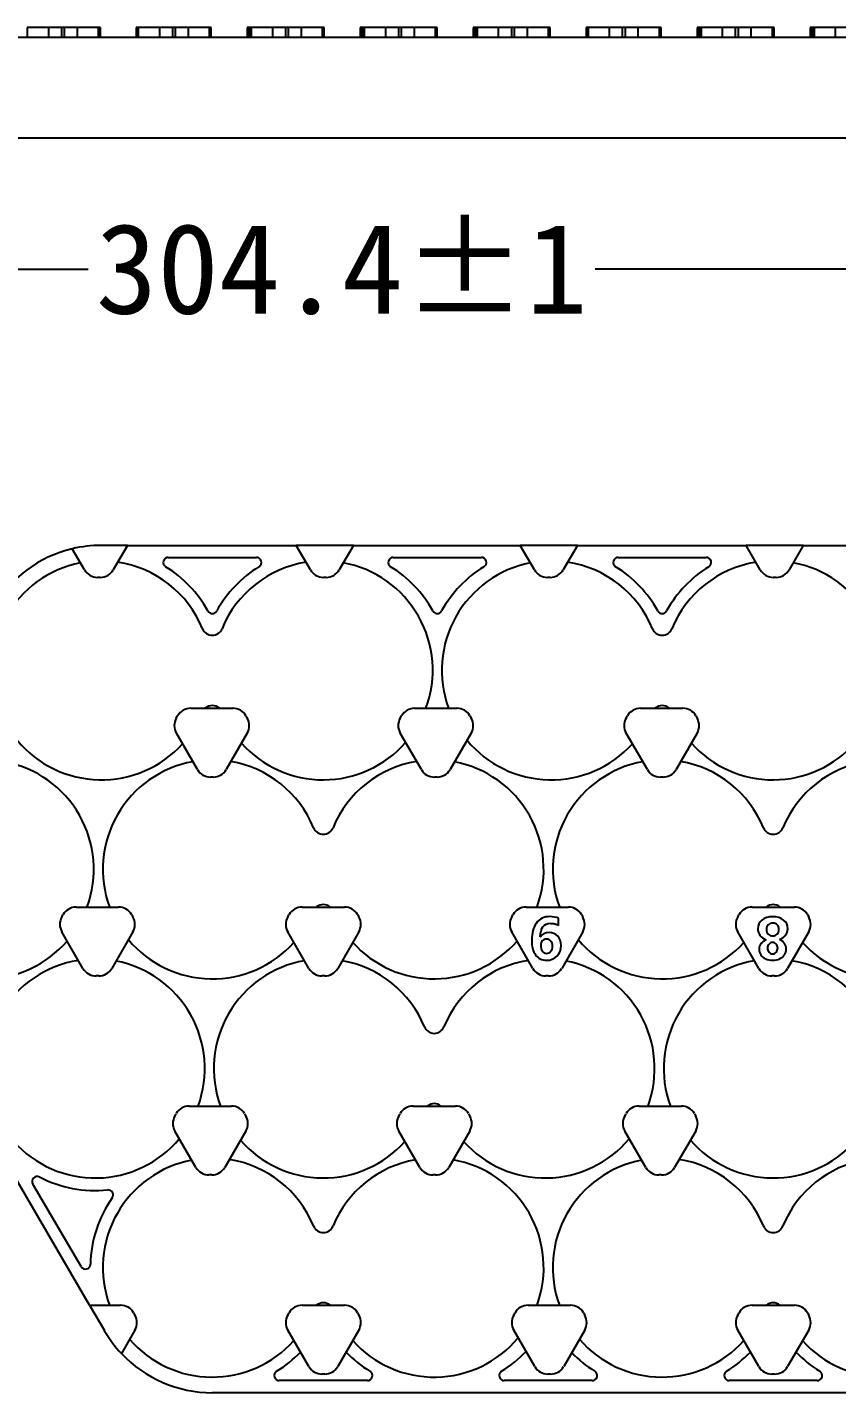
# Model space of a CAD drawing. Header units: millimetres. Extents: x -23 to 977, y -26 to 681.
# Drawn here: x 575.7 to 656.3, y 227.4 to 363.3 of the extents above; entities that cross this region are included whole.
import ezdxf

# ---------------------------------------------------------------- set-up
doc = ezdxf.new("R2010")
doc.units = ezdxf.units.MM
doc.dimstyles.new('副本 Standard', dxfattribs={"dimtxt": 9, "dimasz": 5, "dimexe": 1, "dimexo": 0.5, "dimgap": 0.5, "dimtad": 0, "dimtoh": 1, "dimdec": 1, "dimzin": 0, "dimdsep": 46, "dimtxsty": 'Standard', "dimcen": 0.09, "dimclrd": 3, "dimclre": 3, "dimclrt": 3, "dimadec": 0, "dimazin": 0, "dimtfac": 1, "dimtdec": 1, "dimtofl": 0, "dimtmove": 0, "dimatfit": 3, "dimfxl": 0, "dimtolj": 1, "dimtzin": 0, "dimarcsym": 0})

# ---------------------------------------------------------------- blocks, each defined once
blk = doc.blocks.new('*D1')
at = {"color": 3, "lineweight": -2, "transparency": 16777216}
for p, q in [((454.78, 351.82), (454.78, 338.26)), ((759.21, 351.82), (759.21, 338.26)), ((459.78, 339.26), (581.74, 339.26)), ((754.21, 339.26), (632.24, 339.26))]:
    blk.add_line(p, q, dxfattribs=at)
at = {"color": 3, "transparency": 16777216}
for points in [[(459.78, 340.09), (459.78, 338.43), (454.78, 339.26)], [(754.21, 340.09), (754.21, 338.43), (759.21, 339.26)]]:
    blk.add_solid(points, dxfattribs=at)
at = {"layer": 'Defpoints', "color": 0, "transparency": 16777216}
for p in [(454.78, 352.32), (759.21, 352.32), (759.21, 339.26)]:
    blk.add_point(p, dxfattribs=at)
at = {"color": 3, "transparency": 16777216, "insert": (606.99, 339.26), "char_height": 9, "width": 66.1874, "attachment_point": 5}
blk.add_mtext('\\A1;304.4%%P1', dxfattribs=at)

msp = doc.modelspace()

# ---------------------------------------------------------------- linework, layer by layer
for p, q in [((577.78, 363.32), (575.68, 363.32)), ((575.68, 363.32), (575.68, 362.32)), ((579.08, 363.32), (577.78, 363.32)), ((577.78, 363.32), (577.78, 362.32)), ((579.35, 363.32), (579.08, 363.32)), ((579.08, 363.32), (579.08, 362.32)), ((580.64, 363.32), (579.35, 363.32)), ((579.35, 363.32), (579.35, 362.32)), ((580.64, 363.32), (580.64, 362.32)), ((582.74, 363.32), (580.64, 363.32)), ((582.74, 363.32), (582.74, 362.32)), ((582.95, 363.32), (582.74, 363.32)), ((582.95, 362.32), (582.95, 363.32)), ((586.73, 363.32), (586.53, 363.32)), ((586.53, 363.32), (586.53, 362.32)), ((588.83, 363.32), (586.73, 363.32)), ((586.73, 363.32), (586.73, 362.32)), ((590.13, 363.32), (588.83, 363.32)), ((588.83, 363.32), (588.83, 362.32)), ((589.6, 363.35), (589.6, 363.32)), ((590.4, 363.32), (590.13, 363.32)), ((590.13, 363.32), (590.13, 362.32)), ((591.69, 363.32), (590.4, 363.32)), ((590.4, 363.32), (590.4, 362.32)), ((590.83, 363.32), (590.83, 363.35)), ((593.79, 363.32), (591.69, 363.32)), ((591.69, 363.32), (591.69, 362.32)), ((594, 363.32), (593.79, 363.32)), ((593.79, 363.32), (593.79, 362.32)), ((594, 362.32), (594, 363.32)), ((597.78, 363.32), (597.58, 363.32)), ((597.58, 363.32), (597.58, 362.32)), ((597.98, 363.32), (597.78, 363.32)), ((597.78, 363.32), (597.78, 362.32)), ((600.08, 363.32), (597.98, 363.32)), ((597.98, 363.32), (597.98, 362.32)), ((601.38, 363.32), (600.08, 363.32)), ((600.08, 363.32), (600.08, 362.32)), ((601.65, 363.32), (601.38, 363.32)), ((601.38, 363.32), (601.38, 362.32)), ((602.94, 363.32), (601.65, 363.32)), ((601.65, 363.32), (601.65, 362.32)), ((602.94, 363.32), (602.94, 362.32)), ((605.04, 363.32), (602.94, 363.32)), ((605.04, 363.32), (605.04, 362.32)), ((605.25, 363.32), (605.04, 363.32)), ((605.25, 362.32), (605.25, 363.32)), ((609.03, 363.32), (608.83, 363.32)), ((608.83, 363.32), (608.83, 362.32)), ((609.03, 363.32), (609.03, 362.32)), ((609.23, 363.32), (609.03, 363.32)), ((611.33, 363.32), (609.23, 363.32)), ((609.23, 363.32), (609.23, 362.32)), ((612.63, 363.32), (611.33, 363.32)), ((611.33, 363.32), (611.33, 362.32)), ((612.63, 363.32), (612.63, 362.32)), ((612.9, 363.32), (612.63, 363.32)), ((614.19, 363.32), (612.9, 363.32)), ((612.9, 363.32), (612.9, 362.32)), ((616.29, 363.32), (614.19, 363.32)), ((614.19, 363.32), (614.19, 362.32)), ((616.5, 363.32), (616.29, 363.32)), ((616.29, 363.32), (616.29, 362.32)), ((616.5, 362.32), (616.5, 363.32)), ((620.28, 363.32), (620.08, 363.32)), ((620.08, 363.32), (620.08, 362.32)), ((620.48, 363.32), (620.28, 363.32)), ((620.28, 363.32), (620.28, 362.32)), ((622.58, 363.32), (620.48, 363.32)), ((620.48, 363.32), (620.48, 362.32)), ((623.88, 363.32), (622.58, 363.32)), ((622.58, 363.32), (622.58, 362.32)), ((624.15, 363.32), (623.88, 363.32)), ((623.88, 363.32), (623.88, 362.32)), ((625.44, 363.32), (624.15, 363.32)), ((624.15, 363.32), (624.15, 362.32)), ((625.44, 363.32), (625.44, 362.32)), ((627.54, 363.32), (625.44, 363.32)), ((627.54, 363.32), (627.54, 362.32)), ((627.75, 363.32), (627.54, 363.32)), ((627.75, 362.32), (627.75, 363.32)), ((631.53, 363.32), (631.33, 363.32)), ((631.33, 363.32), (631.33, 362.32)), ((633.63, 363.32), (631.53, 363.32)), ((631.53, 363.32), (631.53, 362.32)), ((634.93, 363.32), (633.63, 363.32)), ((633.63, 363.32), (633.63, 362.32)), ((635.2, 363.32), (634.93, 363.32)), ((634.93, 363.32), (634.93, 362.32)), ((636.49, 363.32), (635.2, 363.32)), ((635.2, 363.32), (635.2, 362.32)), ((638.59, 363.32), (636.49, 363.32)), ((636.49, 363.32), (636.49, 362.32)), ((638.8, 363.32), (638.59, 363.32)), ((638.59, 363.32), (638.59, 362.32)), ((638.8, 362.32), (638.8, 363.32)), ((642.58, 363.32), (642.38, 363.32)), ((642.38, 363.32), (642.38, 362.32)), ((642.78, 363.32), (642.58, 363.32)), ((642.58, 363.32), (642.58, 362.32)), ((644.88, 363.32), (642.78, 363.32)), ((642.78, 363.32), (642.78, 362.32)), ((646.18, 363.32), (644.88, 363.32)), ((644.88, 363.32), (644.88, 362.32)), ((646.45, 363.32), (646.18, 363.32)), ((646.18, 363.32), (646.18, 362.32)), ((647.74, 363.32), (646.45, 363.32)), ((646.45, 363.32), (646.45, 362.32)), ((647.74, 363.32), (647.74, 362.32)), ((649.84, 363.32), (647.74, 363.32)), ((649.84, 363.32), (649.84, 362.32)), ((650.05, 363.32), (649.84, 363.32)), ((650.05, 362.32), (650.05, 363.32)), ((653.83, 363.32), (653.63, 363.32)), ((653.63, 363.32), (653.63, 362.32)), ((654.03, 363.32), (653.83, 363.32)), ((653.83, 363.32), (653.83, 362.32)), ((656.13, 363.32), (654.03, 363.32)), ((654.03, 363.32), (654.03, 362.32)), ((657.43, 363.32), (656.13, 363.32)), ((656.13, 363.32), (656.13, 362.32)), ((724.66, 362.32), (568.16, 362.32)), ((724.66, 352.32), (568.16, 352.32)), ((581.37, 309.32), (580.15, 311.42)), ((585.65, 311.76), (583.05, 311.76)), ((585.65, 311.76), (584.24, 309.32)), ((585.65, 311.76), (602.46, 311.76)), ((608.15, 311.76), (602.46, 311.76)), ((603.87, 309.32), (602.46, 311.76)), ((608.15, 311.76), (606.74, 309.32)), ((608.15, 311.76), (624.76, 311.76)), ((630.45, 311.76), (624.76, 311.76)), ((626.17, 309.32), (624.76, 311.76)), ((630.45, 311.76), (629.04, 309.32)), ((630.45, 311.76), (647.26, 311.76)), ((648.67, 309.32), (647.26, 311.76)), ((652.95, 311.76), (647.26, 311.76)), ((652.95, 311.76), (651.54, 309.32)), ((652.95, 311.76), (669.56, 311.76)), ((589.72, 310.56), (598.49, 310.56)), ((612.12, 310.56), (620.89, 310.56)), ((634.52, 310.56), (643.29, 310.56)), ((582.94, 308.57), (582.67, 308.57)), ((605.44, 308.57), (605.17, 308.57)), ((627.74, 308.57), (627.47, 308.57)), ((650.24, 308.57), (649.97, 308.57)), ((591.95, 295.54), (596.15, 295.54)), ((614.25, 295.54), (618.45, 295.54)), ((636.75, 295.54), (640.95, 295.54)), ((590.51, 294.56), (590.65, 294.79)), ((597.45, 294.79), (597.59, 294.56)), ((612.81, 294.56), (612.95, 294.79)), ((619.75, 294.79), (619.89, 294.56)), ((635.31, 294.56), (635.45, 294.79)), ((642.25, 294.79), (642.39, 294.56)), ((592.62, 289.43), (590.52, 293.06)), ((597.58, 293.06), (595.48, 289.43)), ((614.92, 289.43), (612.82, 293.06)), ((619.88, 293.06), (617.78, 289.43)), ((637.42, 289.43), (635.32, 293.06)), ((642.38, 293.06), (640.28, 289.43)), ((594.18, 288.68), (593.92, 288.68)), ((616.48, 288.68), (616.22, 288.68)), ((638.98, 288.68), (638.72, 288.68)), ((579.12, 274.76), (579.25, 274.99)), ((580.55, 275.74), (584.76, 275.74)), ((586.06, 274.99), (586.19, 274.76)), ((601.62, 274.76), (601.75, 274.99)), ((603.05, 275.74), (607.26, 275.74)), ((608.56, 274.99), (608.69, 274.76)), ((623.92, 274.76), (624.05, 274.99)), ((625.35, 275.74), (629.56, 275.74)), ((630.86, 274.99), (630.99, 274.76)), ((646.42, 274.76), (646.55, 274.99)), ((647.85, 275.74), (652.06, 275.74)), ((653.36, 274.99), (653.49, 274.76)), ((628.59, 273.9), (628.59, 274.63)), ((581.22, 269.63), (579.12, 273.26)), ((586.19, 273.26), (584.09, 269.63)), ((603.72, 269.63), (601.62, 273.26)), ((608.69, 273.26), (606.59, 269.63)), ((626.02, 269.63), (623.92, 273.26)), ((626.78, 272.79), (626.76, 272.79)), ((630.99, 273.26), (628.89, 269.63)), ((648.52, 269.63), (646.42, 273.26)), ((653.49, 273.26), (651.39, 269.63)), ((582.79, 268.88), (582.52, 268.88)), ((605.29, 268.88), (605.02, 268.88)), ((627.59, 268.88), (627.32, 268.88)), ((650.09, 268.88), (649.82, 268.88)), ((591.8, 255.92), (596.01, 255.92)), ((614.1, 255.92), (618.31, 255.92)), ((636.6, 255.92), (640.81, 255.92)), ((590.37, 254.93), (590.5, 255.16)), ((597.31, 255.16), (597.44, 254.93)), ((612.67, 254.93), (612.8, 255.16)), ((619.61, 255.16), (619.74, 254.93)), ((635.17, 254.93), (635.3, 255.16)), ((642.11, 255.16), (642.24, 254.93)), ((592.47, 249.8), (590.37, 253.43)), ((597.44, 253.43), (595.34, 249.8)), ((614.77, 249.8), (612.67, 253.43)), ((619.74, 253.43), (617.64, 249.8)), ((637.27, 249.8), (635.17, 253.43)), ((642.24, 253.43), (640.14, 249.8)), ((581.88, 236.09), (573.36, 250.71)), ((594.04, 249.06), (593.77, 249.06)), ((616.34, 249.06), (616.07, 249.06)), ((638.84, 249.06), (638.57, 249.06)), ((581.03, 239.93), (576.23, 248.16)), ((581.88, 236.09), (584.96, 236.09)), ((581.88, 236.09), (583.35, 233.56)), ((586.26, 235.33), (586.39, 235.1)), ((601.62, 235.1), (601.75, 235.33)), ((603.05, 236.09), (607.26, 236.09)), ((608.56, 235.33), (608.69, 235.1)), ((624.12, 235.1), (624.25, 235.33)), ((625.55, 236.09), (629.76, 236.09)), ((631.06, 235.33), (631.19, 235.1)), ((646.42, 235.1), (646.55, 235.33)), ((647.85, 236.09), (652.06, 236.09)), ((653.36, 235.33), (653.49, 235.1)), ((586.39, 233.6), (585.05, 231.29)), ((603.72, 229.97), (601.62, 233.6)), ((608.69, 233.6), (606.59, 229.97)), ((626.22, 229.97), (624.12, 233.6)), ((631.19, 233.6), (629.09, 229.97)), ((648.52, 229.97), (646.42, 233.6)), ((653.49, 233.6), (651.39, 229.97)), ((609.54, 228.58), (600.77, 228.58)), ((605.29, 229.23), (605.02, 229.23)), ((631.94, 228.58), (623.17, 228.58)), ((627.79, 229.23), (627.52, 229.23)), ((654.34, 228.58), (645.57, 228.58)), ((650.09, 229.23), (649.82, 229.23)), ((659.2, 227.38), (594.1, 227.38))]:
    msp.add_line(p, q)
for centre, radius, start, end in [((583.05, 299.31), 12.45, 103.4724, 150.4132), ((583.05, 299.31), 12.45, 90, 103.4724), ((583.05, 299.31), 10.9, 101.025, 200.2525), ((583.05, 299.31), 10.9, 22.3789, 81.4082), ((589.72, 310.06), 0.5, 90, 238.1902), ((605.15, 299.31), 10.9, 99.0885, 157.6211), ((598.49, 310.06), 0.5, 301.8098, 90), ((605.15, 299.31), 10.9, 339.7475, 79.4655), ((612.12, 310.06), 0.5, 90, 238.1902), ((627.85, 299.31), 10.9, 101.025, 200.2525), ((620.89, 310.06), 0.5, 301.8098, 90), ((627.85, 299.31), 10.9, 22.3789, 81.4082), ((634.52, 310.06), 0.5, 90, 238.1902), ((649.95, 299.31), 10.9, 99.0885, 157.6211), ((643.29, 310.06), 0.5, 301.8098, 90), ((649.95, 299.31), 10.9, 339.7475, 79.4655), ((582.67, 310.07), 1.5, 210.0864, 270), ((582.94, 310.07), 1.5, 270, 329.9136), ((583.05, 299.31), 12.15, 29.13, 58.1902), ((605.15, 299.31), 12.15, 121.8098, 150.87), ((605.17, 310.07), 1.5, 210.0864, 270), ((605.44, 310.07), 1.5, 270, 329.9136), ((605.45, 299.31), 12.15, 29.13, 58.1902), ((627.55, 299.31), 12.15, 121.8098, 150.87), ((627.47, 310.07), 1.5, 210.0864, 270), ((627.74, 310.07), 1.5, 270, 329.9136), ((627.85, 299.31), 12.15, 29.13, 58.1902), ((649.95, 299.31), 12.15, 121.8098, 150.87), ((649.97, 310.07), 1.5, 210.0864, 270), ((650.24, 310.07), 1.5, 270, 329.9136), ((594.1, 305.47), 0.5, 209.13, 330.87), ((616.5, 305.47), 0.5, 209.13, 330.87), ((638.9, 305.47), 0.5, 209.13, 330.87), ((594.1, 303.86), 1.05, 202.3789, 337.6211), ((638.9, 303.86), 1.05, 202.3789, 337.6211), ((591.95, 294.04), 1.5, 90, 150.1728), ((594.1, 294.76), 1.05, 47.6996, 132.3004), ((596.15, 294.04), 1.5, 29.8272, 90), ((614.25, 294.04), 1.5, 90, 150.1728), ((618.45, 294.04), 1.5, 29.8272, 90), ((636.75, 294.04), 1.5, 90, 150.1728), ((638.9, 294.76), 1.05, 47.6996, 132.3004), ((640.95, 294.04), 1.5, 29.8272, 90), ((591.81, 293.81), 1.5, 150.1728, 210.0864), ((596.28, 293.81), 1.5, 329.9136, 29.8272), ((614.11, 293.81), 1.5, 150.1728, 210.0864), ((618.58, 293.81), 1.5, 329.9136, 29.8272), ((636.61, 293.81), 1.5, 150.1728, 210.0864), ((641.08, 293.81), 1.5, 329.9136, 29.8272), ((583.05, 299.31), 10.9, 219.729, 317.8147), ((627.85, 299.31), 10.9, 219.729, 317.8147), ((605.15, 299.31), 10.9, 221.6558, 318.7723), ((649.95, 299.31), 10.9, 221.6558, 318.7723), ((571.4, 279.49), 10.9, 339.9277, 79.3158), ((594.1, 279.49), 10.9, 100.253, 200.0723), ((594.1, 279.49), 10.9, 22.3789, 80.2832), ((616.2, 279.49), 10.9, 99.283, 157.6211), ((616.2, 279.49), 10.9, 339.9277, 79.3158), ((638.9, 279.49), 10.9, 100.253, 200.0723), ((638.9, 279.49), 10.9, 22.3789, 80.2832), ((661, 279.49), 10.9, 99.283, 157.6211), ((593.92, 290.18), 1.5, 210.0864, 270), ((594.18, 290.18), 1.5, 270, 329.9136), ((616.22, 290.18), 1.5, 210.0864, 270), ((616.48, 290.18), 1.5, 270, 329.9136), ((638.72, 290.18), 1.5, 210.0864, 270), ((638.98, 290.18), 1.5, 270, 329.9136), ((605.15, 284.04), 1.05, 202.3789, 337.6211), ((649.95, 284.04), 1.05, 202.3789, 337.6211), ((580.42, 274.01), 1.5, 150.1728, 210.0864), ((580.55, 274.24), 1.5, 90, 150.1728), ((584.76, 274.24), 1.5, 29.8272, 90), ((584.89, 274.01), 1.5, 329.9136, 29.8272), ((602.92, 274.01), 1.5, 150.1728, 210.0864), ((603.05, 274.24), 1.5, 90, 150.1728), ((605.15, 274.94), 1.05, 50.3774, 129.6226), ((607.26, 274.24), 1.5, 29.8272, 90), ((607.39, 274.01), 1.5, 329.9136, 29.8272), ((625.22, 274.01), 1.5, 150.1728, 210.0864), ((625.35, 274.24), 1.5, 90, 150.1728), ((629.56, 274.24), 1.5, 29.8272, 90), ((629.69, 274.01), 1.5, 329.9136, 29.8272), ((647.72, 274.01), 1.5, 150.1728, 210.0864), ((647.85, 274.24), 1.5, 90, 150.1728), ((649.95, 274.94), 1.05, 50.3774, 129.6226), ((652.06, 274.24), 1.5, 29.8272, 90), ((652.19, 274.01), 1.5, 329.9136, 29.8272), ((571.4, 279.49), 10.9, 221.8316, 319.128), ((594.1, 279.49), 10.9, 219.9069, 318.1684), ((616.2, 279.49), 10.9, 221.8316, 319.128), ((638.9, 279.49), 10.9, 219.9069, 318.1684), ((661, 279.49), 10.9, 221.8316, 319.128), ((582.45, 259.66), 10.9, 98.9226, 200.074), ((582.52, 270.38), 1.5, 210.0864, 270), ((582.79, 270.38), 1.5, 270, 329.9136), ((582.45, 259.66), 10.9, 339.926, 79.1389), ((605.15, 259.66), 10.9, 99.8949, 200.074), ((605.02, 270.38), 1.5, 210.0864, 270), ((605.29, 270.38), 1.5, 270, 329.9136), ((605.15, 259.66), 10.9, 22.3789, 80.1051), ((627.25, 259.66), 10.9, 98.9226, 157.6211), ((627.32, 270.38), 1.5, 210.0864, 270), ((627.59, 270.38), 1.5, 270, 329.9136), ((627.25, 259.66), 10.9, 339.926, 79.1389), ((649.95, 259.66), 10.9, 99.8949, 200.074), ((649.82, 270.38), 1.5, 210.0864, 270), ((650.09, 270.38), 1.5, 270, 329.9136), ((649.95, 259.66), 10.9, 22.3789, 80.1051), ((616.2, 264.21), 1.05, 202.3789, 337.6211), ((591.8, 254.42), 1.5, 90, 150.1728), ((596.01, 254.42), 1.5, 29.8272, 90), ((614.1, 254.42), 1.5, 90, 150.1728), ((616.2, 255.11), 1.05, 50.3525, 129.6475), ((618.31, 254.42), 1.5, 29.8272, 90), ((636.6, 254.42), 1.5, 90, 150.1728), ((640.81, 254.42), 1.5, 29.8272, 90), ((591.67, 254.18), 1.5, 150.1728, 210.0864), ((596.14, 254.18), 1.5, 329.9136, 29.8272), ((613.97, 254.18), 1.5, 150.1728, 210.0864), ((618.44, 254.18), 1.5, 329.9136, 29.8272), ((636.47, 254.18), 1.5, 150.1728, 210.0864), ((640.94, 254.18), 1.5, 329.9136, 29.8272), ((582.45, 259.66), 10.9, 221.8324, 320.0923), ((605.15, 259.66), 10.9, 220.8728, 318.1676), ((627.25, 259.66), 10.9, 221.8324, 320.0923), ((649.95, 259.66), 10.9, 220.8728, 318.1676), ((594.1, 239.83), 10.9, 100.8619, 200.074), ((594.1, 239.83), 10.9, 22.3789, 81.0766), ((616.2, 239.83), 10.9, 99.8957, 157.6211), ((616.2, 239.83), 10.9, 339.926, 80.1043), ((638.9, 239.83), 10.9, 100.8619, 200.074), ((638.9, 239.83), 10.9, 22.3789, 81.0766), ((661, 239.83), 10.9, 99.8957, 157.6211), ((576.66, 248.41), 0.5, 62.7601, 210.222), ((582.45, 259.66), 12.15, 242.7601, 275.8047), ((593.77, 250.56), 1.5, 210.0864, 270), ((594.04, 250.56), 1.5, 270, 329.9136), ((616.07, 250.56), 1.5, 210.0864, 270), ((616.34, 250.56), 1.5, 270, 329.9136), ((638.57, 250.56), 1.5, 210.0864, 270), ((638.84, 250.56), 1.5, 270, 329.9136), ((583.73, 247.07), 0.5, 325.0659, 95.8047), ((594.1, 239.83), 12.15, 145.0659, 178.4122), ((605.15, 244.38), 1.05, 202.3789, 337.6211), ((649.95, 244.38), 1.05, 202.3789, 337.6211), ((581.46, 240.18), 0.5, 210.222, 358.4122), ((584.96, 234.59), 1.5, 29.8272, 90), ((603.05, 234.59), 1.5, 90, 150.1728), ((605.15, 235.28), 1.05, 50.3525, 129.6475), ((607.26, 234.59), 1.5, 29.8272, 90), ((625.55, 234.59), 1.5, 90, 150.1728), ((629.76, 234.59), 1.5, 29.8272, 90), ((647.85, 234.59), 1.5, 90, 150.1728), ((649.95, 235.28), 1.05, 50.3525, 129.6475), ((652.06, 234.59), 1.5, 29.8272, 90), ((585.09, 234.35), 1.5, 329.9136, 29.8272), ((602.92, 234.35), 1.5, 150.1728, 210.0864), ((607.39, 234.35), 1.5, 329.9136, 29.8272), ((625.42, 234.35), 1.5, 150.1728, 210.0864), ((629.89, 234.35), 1.5, 329.9136, 29.8272), ((647.72, 234.35), 1.5, 150.1728, 210.0864), ((652.19, 234.35), 1.5, 329.9136, 29.8272), ((594.1, 239.83), 12.45, 210.222, 223.3174), ((594.1, 239.83), 10.9, 220.8728, 318.1676), ((616.2, 239.83), 10.9, 221.8324, 320.0923), ((638.9, 239.83), 10.9, 220.8728, 318.1676), ((661, 239.83), 10.9, 221.8324, 320.0923), ((594.1, 239.83), 12.45, 223.3174, 270), ((594.1, 239.83), 12.15, 301.8098, 316.2532), ((616.2, 239.83), 12.15, 223.7468, 238.1902), ((616.5, 239.83), 12.15, 301.8098, 316.6784), ((638.6, 239.83), 12.15, 224.1712, 238.1902), ((638.9, 239.83), 12.15, 301.8098, 316.2532), ((661, 239.83), 12.15, 223.7468, 238.1902), ((605.02, 230.73), 1.5, 210.0864, 270), ((605.29, 230.73), 1.5, 270, 329.9136), ((627.52, 230.73), 1.5, 210.0864, 270), ((627.79, 230.73), 1.5, 270, 329.9136), ((649.82, 230.73), 1.5, 210.0864, 270), ((650.09, 230.73), 1.5, 270, 329.9136), ((600.77, 229.08), 0.5, 121.8098, 270), ((609.54, 229.08), 0.5, 270, 58.1902), ((623.17, 229.08), 0.5, 121.8098, 270), ((631.94, 229.08), 0.5, 270, 58.1902), ((645.57, 229.08), 0.5, 121.8098, 270), ((654.34, 229.08), 0.5, 270, 58.1902)]:
    msp.add_arc(centre, radius, start, end)
for points, knots in [([(628.59, 274.63), (628.34, 274.73), (628.05, 274.79), (627.13, 274.79), (626.69, 274.57), (626.06, 273.72), (625.91, 273.14), (625.91, 271.79), (626.04, 271.31), (626.55, 270.62), (626.91, 270.44), (627.8, 270.44), (628.15, 270.58), (628.69, 271.13), (628.83, 271.48), (628.83, 272.29), (628.72, 272.6), (628.27, 273.09), (627.98, 273.21), (627.25, 273.21), (626.96, 273.07), (626.78, 272.79)], [0, 0, 0, 0, 0.070554, 0.070554, 0.19547, 0.19547, 0.320385, 0.320385, 0.425577, 0.425577, 0.530769, 0.530769, 0.631873, 0.631873, 0.732976, 0.732976, 0.819032, 0.819032, 0.905088, 0.905088, 1, 1, 1, 1]), ([(651.19, 272.93), (651.19, 272.93), (651.19, 272.93), (651.33, 273.12), (651.4, 273.34), (651.4, 273.94), (651.26, 274.22), (650.71, 274.67), (650.35, 274.78), (649.47, 274.78), (649.11, 274.67), (648.56, 274.22), (648.42, 273.93), (648.42, 273.32), (648.49, 273.1), (648.78, 272.72), (648.99, 272.58), (649.25, 272.49)], [0, 0, 0, 0, 0.000006, 0.000006, 0.113835, 0.113835, 0.277305, 0.277305, 0.440776, 0.440776, 0.604246, 0.604246, 0.767716, 0.767716, 0.883858, 0.883858, 1, 1, 1, 1]), ([(626.76, 272.79), (626.77, 273.67), (627.12, 274.12), (627.8, 274.12), (627.8, 274.12), (627.8, 274.12)], [0, 0, 0, 0, 0.999992, 0.999992, 1, 1, 1, 1]), ([(627.8, 274.11), (627.87, 274.12), (627.94, 274.11), (628.08, 274.1), (628.14, 274.08), (628.28, 274.05), (628.34, 274.02), (628.47, 273.97), (628.53, 273.94), (628.59, 273.9)], [0, 0, 0, 0, 0.25, 0.25, 0.5, 0.5, 0.75, 0.75, 1, 1, 1, 1]), ([(650.36, 273.97), (650.47, 273.86), (650.53, 273.7), (650.53, 273.32), (650.47, 273.17), (650.24, 272.93), (650.09, 272.87), (649.73, 272.87), (649.58, 272.93), (649.35, 273.17), (649.29, 273.32), (649.29, 273.7), (649.35, 273.86), (649.58, 274.09), (649.73, 274.15), (650.1, 274.15), (650.25, 274.09), (650.36, 273.97)], [0, 0, 0, 0, 0.131102, 0.131102, 0.253554, 0.253554, 0.376006, 0.376006, 0.494817, 0.494817, 0.613628, 0.613628, 0.740831, 0.740831, 0.868033, 0.868033, 1, 1, 1, 1]), ([(627.81, 272.36), (627.92, 272.24), (627.97, 272.06), (627.97, 271.64), (627.92, 271.46), (627.71, 271.19), (627.56, 271.12), (627.21, 271.12), (627.06, 271.2), (626.85, 271.52), (626.8, 271.71), (626.8, 272.1), (626.85, 272.25), (627.06, 272.49), (627.2, 272.55), (627.55, 272.55), (627.7, 272.49), (627.81, 272.36)], [0, 0, 0, 0, 0.139131, 0.139131, 0.266809, 0.266809, 0.394487, 0.394487, 0.526109, 0.526109, 0.657731, 0.657731, 0.767346, 0.767346, 0.876962, 0.876962, 1, 1, 1, 1]), ([(649.25, 272.49), (649.04, 272.4), (648.86, 272.26), (648.61, 271.93), (648.55, 271.75), (648.55, 271.34), (648.6, 271.16), (648.84, 270.81), (649, 270.68), (649.41, 270.49), (649.64, 270.44), (650.16, 270.44), (650.39, 270.49), (650.8, 270.69), (650.96, 270.82), (651.19, 271.16), (651.25, 271.35), (651.25, 271.76), (651.19, 271.94), (650.96, 272.27), (650.79, 272.41), (650.58, 272.52), (650.58, 272.52), (650.58, 272.52)], [0, 0, 0, 0, 0.096941, 0.096941, 0.193882, 0.193882, 0.296208, 0.296208, 0.398534, 0.398534, 0.500861, 0.500861, 0.602377, 0.602377, 0.703893, 0.703893, 0.80541, 0.80541, 0.902655, 0.902655, 0.999901, 0.999901, 1, 1, 1, 1]), ([(650.25, 272.05), (650.35, 271.94), (650.4, 271.81), (650.4, 271.49), (650.35, 271.36), (650.16, 271.14), (650.04, 271.08), (649.75, 271.08), (649.63, 271.14), (649.44, 271.36), (649.39, 271.49), (649.39, 271.81), (649.44, 271.94), (649.64, 272.16), (649.75, 272.21), (650.04, 272.21), (650.16, 272.15), (650.25, 272.05)], [0, 0, 0, 0, 0.122787, 0.122787, 0.249902, 0.249902, 0.377016, 0.377016, 0.500648, 0.500648, 0.62428, 0.62428, 0.747912, 0.747912, 0.871543, 0.871543, 1, 1, 1, 1]), ([(650.58, 272.52), (650.64, 272.54), (650.7, 272.56), (650.81, 272.61), (650.86, 272.64), (650.97, 272.71), (651.02, 272.75), (651.11, 272.84), (651.15, 272.88), (651.19, 272.93)], [0, 0, 0, 0, 0.25, 0.25, 0.5, 0.5, 0.75, 0.75, 1, 1, 1, 1])]:
    msp.add_open_spline(points, degree=3, knots=knots)

# ---------------------------------------------------------------- dimensions: what is measured, and where the dimension line sits
dim = msp.add_linear_dim(base=(759.21, 339.26), p1=(454.78, 352.32), p2=(759.21, 352.32), text='<>%%P1', dimstyle='副本 Standard')
dim.commit()
dim.dimension.update_dxf_attribs({"geometry": '*D1', "text_midpoint": (606.99, 339.26)})

doc.saveas('drawing.dxf')
